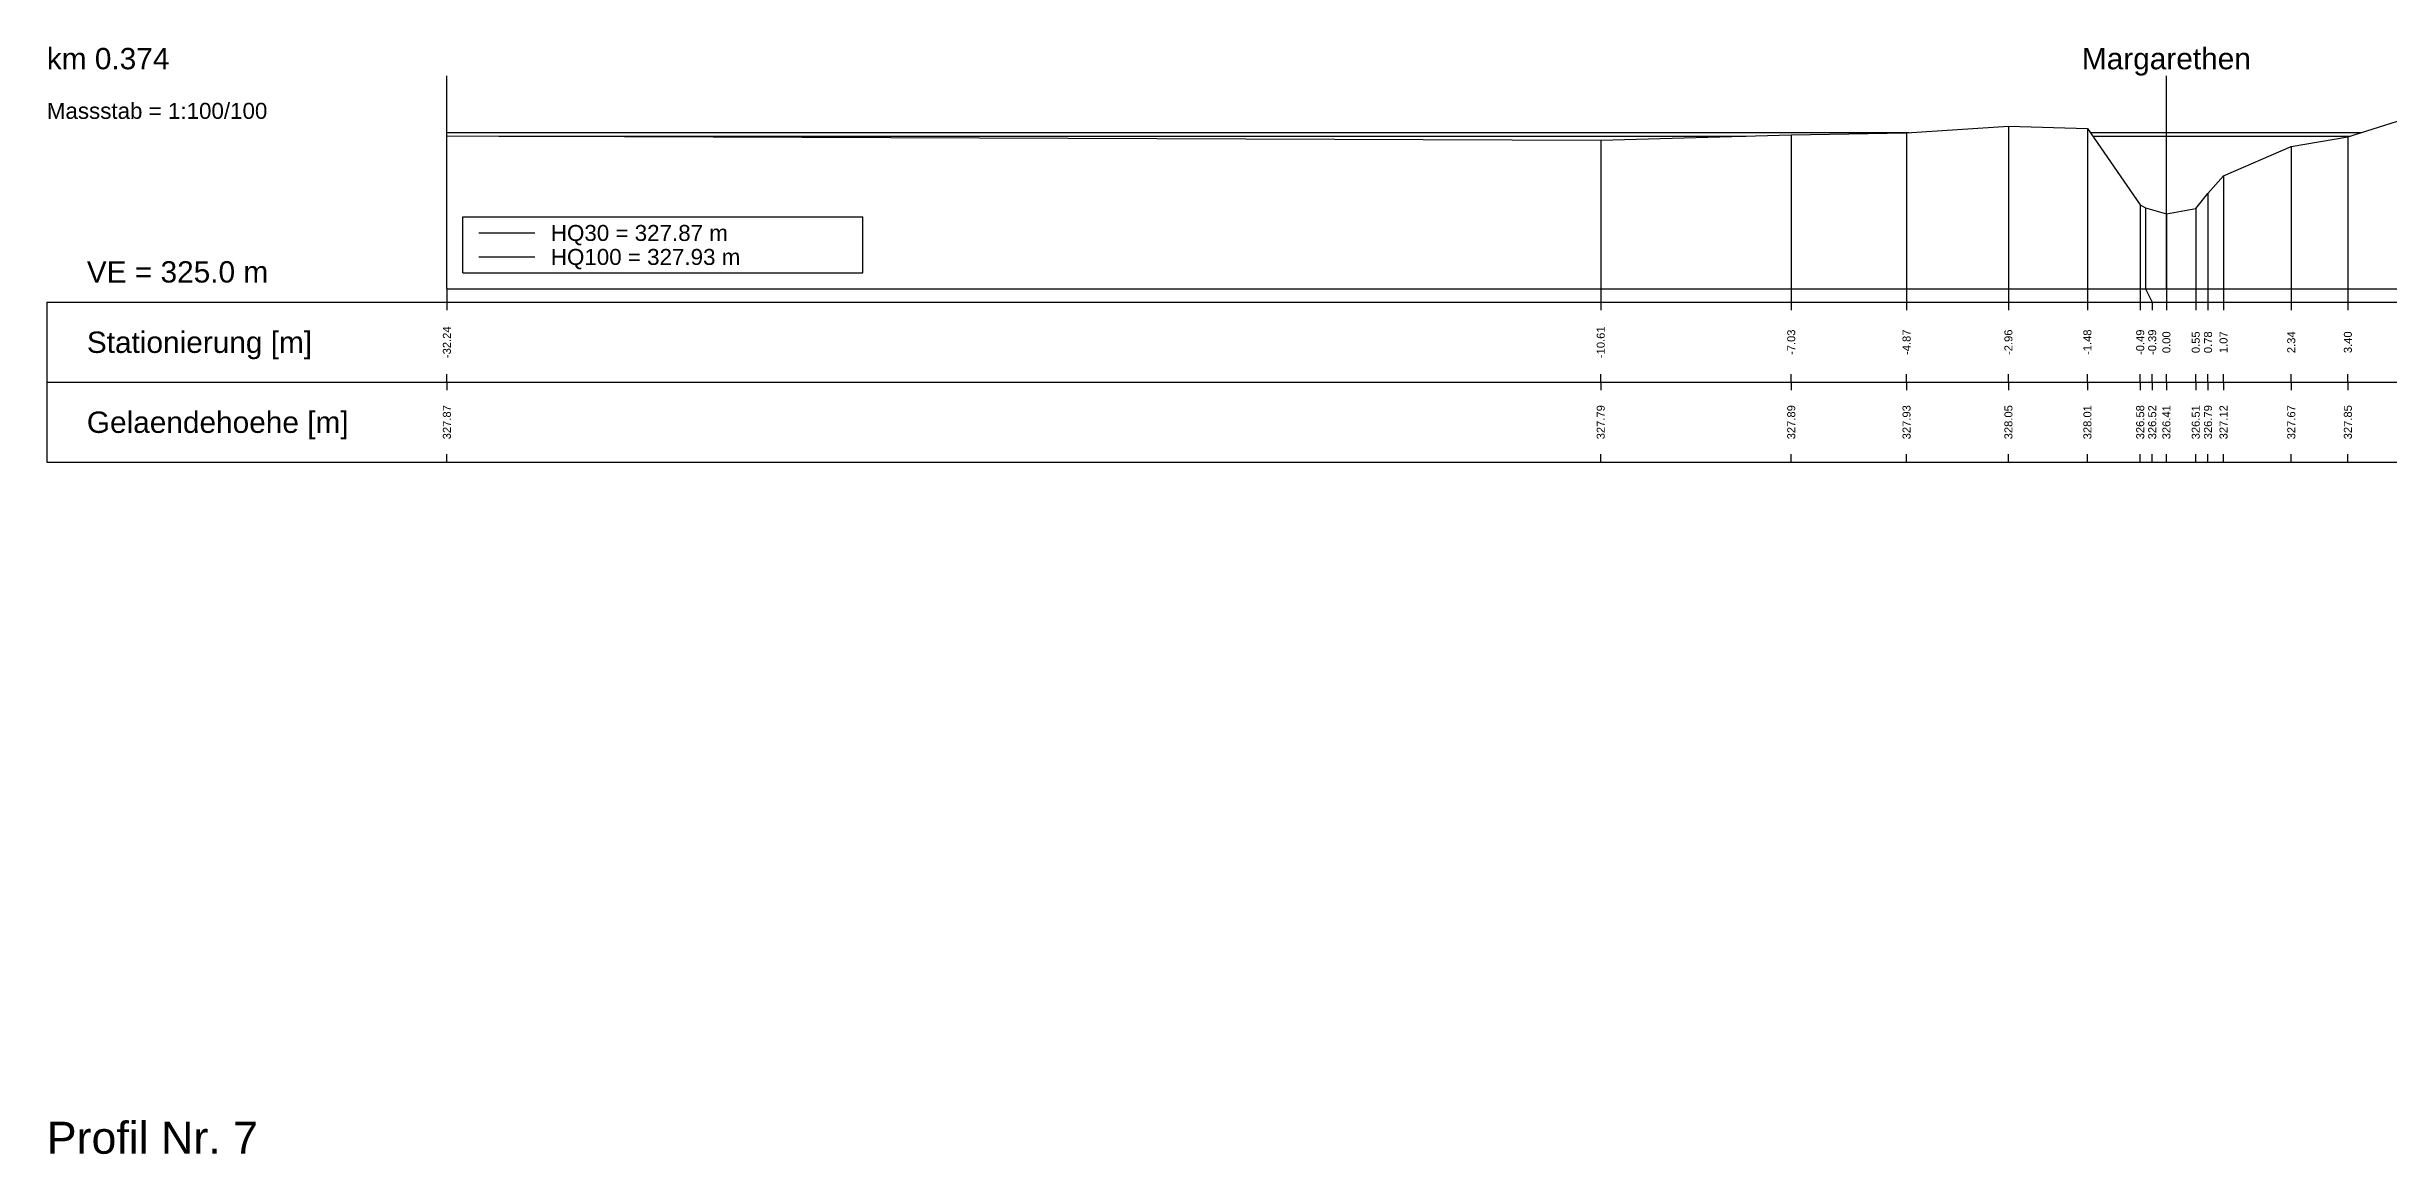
# Model space of a CAD drawing. Header units: millimetres. Extents: x -8 to 79, y -83 to 317.
# Drawn here: x -7.5 to 36.4, y 48.77 to 69.54 of the extents above; entities that cross this region are included whole.
import ezdxf
from ezdxf.enums import TextEntityAlignment as Align

# ---------------------------------------------------------------- set-up
doc = ezdxf.new("R2010")
doc.units = ezdxf.units.MM
doc.styles.get("Standard").update_dxf_attribs({"font": 'arial.ttf'})

msp = doc.modelspace()

# ---------------------------------------------------------------- linework, layer by layer
at = {"layer": 'axis', "color": 1}
msp.add_line((32.24, 65), (32.24, 69), dxfattribs=at)
at = {"layer": 'band'}
for p, q in [((0, 64.75), (0, 64.6)), ((21.634, 64.75), (21.634, 64.6)), ((25.206, 64.75), (25.206, 64.6)), ((27.368, 64.75), (27.368, 64.6)), ((29.278, 64.75), (29.278, 64.6)), ((30.759, 64.75), (30.759, 64.6)), ((31.749, 64.75), (31.749, 64.6)), ((31.974, 64.75), (31.974, 64.6)), ((32.24, 64.75), (32.24, 64.6)), ((32.79, 64.75), (32.79, 64.6)), ((33.02, 64.75), (33.02, 64.6)), ((33.311, 64.75), (33.311, 64.6)), ((34.581, 64.75), (34.581, 64.6)), ((35.642, 64.75), (35.642, 64.6)), ((0, 63.25), (0, 63.4)), ((0, 63.25), (0, 63.1)), ((21.634, 63.25), (21.634, 63.4)), ((21.634, 63.25), (21.634, 63.1)), ((25.206, 63.25), (25.206, 63.4)), ((25.206, 63.25), (25.206, 63.1)), ((27.368, 63.25), (27.368, 63.4)), ((27.368, 63.25), (27.368, 63.1)), ((29.278, 63.25), (29.278, 63.4)), ((29.278, 63.25), (29.278, 63.1)), ((30.759, 63.25), (30.759, 63.4)), ((30.759, 63.25), (30.759, 63.1)), ((31.749, 63.25), (31.749, 63.4)), ((31.749, 63.25), (31.749, 63.1)), ((31.974, 63.25), (31.974, 63.4)), ((31.974, 63.25), (31.974, 63.1)), ((32.24, 63.25), (32.24, 63.4)), ((32.24, 63.25), (32.24, 63.1)), ((32.79, 63.25), (32.79, 63.4)), ((32.79, 63.25), (32.79, 63.1)), ((33.02, 63.25), (33.02, 63.4)), ((33.02, 63.25), (33.02, 63.1)), ((33.311, 63.25), (33.311, 63.4)), ((33.311, 63.25), (33.311, 63.1)), ((34.581, 63.25), (34.581, 63.4)), ((34.581, 63.25), (34.581, 63.1)), ((35.642, 63.25), (35.642, 63.4)), ((35.642, 63.25), (35.642, 63.1)), ((0, 61.75), (0, 61.9)), ((21.634, 61.75), (21.634, 61.9)), ((25.206, 61.75), (25.206, 61.9)), ((27.368, 61.75), (27.368, 61.9)), ((29.278, 61.75), (29.278, 61.9)), ((30.759, 61.75), (30.759, 61.9)), ((31.749, 61.75), (31.749, 61.9)), ((31.974, 61.75), (31.974, 61.9)), ((32.24, 61.75), (32.24, 61.9)), ((32.79, 61.75), (32.79, 61.9)), ((33.02, 61.75), (33.02, 61.9)), ((33.311, 61.75), (33.311, 61.9)), ((34.581, 61.75), (34.581, 61.9)), ((35.642, 61.75), (35.642, 61.9))]:
    msp.add_line(p, q, dxfattribs=at)
at = {"layer": 'frame'}
for p, q in [((0, 65), (0, 69)), ((0.3, 65.3), (0.3, 66.35)), ((0.3, 66.35), (7.8, 66.35)), ((7.8, 65.3), (7.8, 66.35)), ((0, 65), (65.042, 65)), ((0.3, 65.3), (7.8, 65.3)), ((-7.5, 64.75), (65.042, 64.75)), ((-7.5, 64.75), (-7.5, 63.25)), ((-7.5, 63.25), (65.042, 63.25)), ((-7.5, 63.25), (-7.5, 61.75)), ((-7.5, 61.75), (65.042, 61.75))]:
    msp.add_line(p, q, dxfattribs=at)
at = {"layer": 'HQ100', "color": 3}
for p, q in [((0, 67.933), (27.42, 67.933)), ((30.812, 67.933), (35.905, 67.933)), ((0.6, 65.6), (1.65, 65.6))]:
    msp.add_line(p, q, dxfattribs=at)
at = {"layer": 'HQ30', "color": 2}
for p, q in [((0.974, 67.866), (24.363, 67.866)), ((30.858, 67.866), (35.694, 67.866)), ((0.6, 66.05), (1.65, 66.05))]:
    msp.add_line(p, q, dxfattribs=at)
at = {"layer": 'marker', "color": 253}
for p, q in [((29.278, 68.05), (29.278, 65)), ((21.634, 67.79), (21.634, 65)), ((25.206, 67.89), (25.206, 65)), ((27.368, 67.93), (27.368, 65)), ((30.759, 68.01), (30.759, 65)), ((34.581, 67.67), (34.581, 65)), ((35.642, 67.85), (35.642, 65)), ((33.02, 66.79), (33.02, 65)), ((33.311, 67.12), (33.311, 65)), ((31.749, 66.58), (31.749, 65)), ((31.85, 66.52), (31.85, 65)), ((32.24, 66.41), (32.24, 65)), ((32.79, 66.51), (32.79, 65)), ((0, 65), (0, 64.75)), ((21.634, 65), (21.634, 64.75)), ((25.206, 65), (25.206, 64.75)), ((27.368, 65), (27.368, 64.75)), ((29.278, 65), (29.278, 64.75)), ((30.759, 65), (30.759, 64.75)), ((31.749, 65), (31.749, 64.75)), ((31.85, 65), (31.974, 64.75)), ((32.24, 65), (32.24, 64.75)), ((32.79, 65), (32.79, 64.75)), ((33.02, 65), (33.02, 64.75)), ((33.311, 65), (33.311, 64.75)), ((34.581, 65), (34.581, 64.75)), ((35.642, 65), (35.642, 64.75))]:
    msp.add_line(p, q, dxfattribs=at)
at = {"layer": 'profile'}
msp.add_lwpolyline([(0, 67.87), (21.634, 67.79), (25.206, 67.89), (27.368, 67.93), (29.278, 68.05), (30.759, 68.01), (31.749, 66.58), (31.85, 66.52), (32.24, 66.41), (32.79, 66.51), (33.02, 66.79), (33.311, 67.12), (34.581, 67.67), (35.642, 67.85), (37.383, 68.4), (37.673, 68.49), (38.503, 68.43), (39.274, 68.14), (40.354, 67.79), (41.044, 67.69), (55.818, 67.62), (65.042, 67.49)], dxfattribs=at)

# ---------------------------------------------------------------- texts
for s, height, p in [('km 0.374', 0.4, (-7.5, 69)), ('Massstab = 1:100/100', 0.3, (-7.5, 68.1)), ('VE = 325.0 m', 0.4, (-6.75, 65)), ('Profil Nr. 7', 0.6, (-7.5, 48.6))]:
    msp.add_text(s, height=height).set_placement(p, align=Align.BOTTOM_LEFT)
at = {"color": 1}
msp.add_text('Margarethen', height=0.4, dxfattribs=at).set_placement((32.24, 69), align=Align.BOTTOM_CENTER)
for s, height, p in [('HQ30 = 327.87 m', 0.3, (1.95, 66.05)), ('HQ100 = 327.93 m', 0.3, (1.95, 65.6)), ('Stationierung [m]', 0.4, (-6.75, 64)), ('Gelaendehoehe [m]', 0.4, (-6.75, 62.5))]:
    msp.add_text(s, height=height).set_placement(p, align=Align.MIDDLE_LEFT)
for s, p in [('-32.24', (0, 64)), ('-10.61', (21.634, 64)), ('-7.03', (25.206, 64)), ('-4.87', (27.368, 64)), ('-2.96', (29.278, 64)), ('-1.48', (30.759, 64)), ('-0.49', (31.749, 64)), ('-0.39', (31.974, 64)), ('0.00', (32.24, 64)), ('0.55', (32.79, 64)), ('0.78', (33.02, 64)), ('1.07', (33.311, 64)), ('2.34', (34.581, 64)), ('3.40', (35.642, 64)), ('327.87', (0, 62.5)), ('327.79', (21.634, 62.5)), ('327.89', (25.206, 62.5)), ('327.93', (27.368, 62.5)), ('328.05', (29.278, 62.5)), ('328.01', (30.759, 62.5)), ('326.58', (31.749, 62.5)), ('326.52', (31.974, 62.5)), ('326.41', (32.24, 62.5)), ('326.51', (32.79, 62.5)), ('326.79', (33.02, 62.5)), ('327.12', (33.311, 62.5)), ('327.67', (34.581, 62.5)), ('327.85', (35.642, 62.5))]:
    msp.add_text(s, height=0.15, rotation=90).set_placement(p, align=Align.MIDDLE)

doc.saveas('drawing.dxf')
